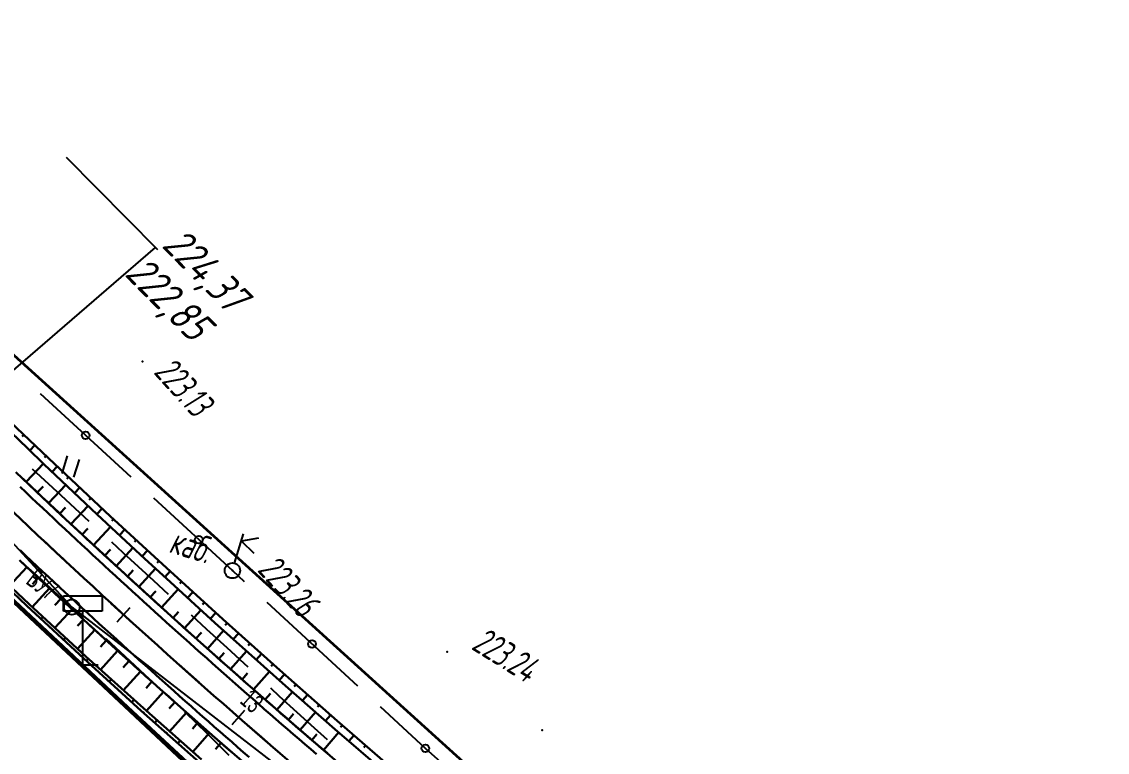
# Model space of a CAD drawing. Header units: millimetres. Extents: x -1799 to 6962, y -1020 to 4121.
# Drawn here: x -584.9 to -444, y 3448.4 to 3543.3 of the extents above; entities that cross this region are included whole.
import ezdxf
from ezdxf import colors
from ezdxf.entities.mleader import LeaderData, LeaderLine
from ezdxf.math import Vec2, Vec3

# ---------------------------------------------------------------- set-up
doc = ezdxf.new("R2010")
doc.units = ezdxf.units.MM
doc.linetypes.add('CONTI', pattern=[0])
doc.linetypes.add('STROT', pattern=[1.7, 0.5, -1.2])
for name, color, linetype, lineweight in [('10', 1, 'Continuous', 35), ('КОПИЯ_ОСЬ_13_ОТКОСЫ', 7, 'Continuous', 30), ('КОПИЯ_ОСЬ_ГРАНИЦЫ_ПОЛОС', 7, 'Continuous', 30), ('ОСЬ_ВЕРХ_ПОКРЫТИЯ_ГРАНИЦЫ_ПОЛОС', 7, 'Continuous', 30), ('ОСЬ_ВЕРХ_ПОКРЫТИЯ_ОСЬ', 1, 'Continuous', 30), ('Отметки', 5, 'Continuous', 30)]:
    doc.layers.add(name, color=color, linetype=linetype, lineweight=lineweight)
for name, color, linetype in [('_Ростелеком', 6, 'Continuous'), ('NAD_MDEFAULT', 7, 'CONTI'), ('PI_OTDEFAULT', 172, 'CONTI'), ('PI_TTDEFAULT', 5, 'CONTI'), ('PLN_O', 7, 'CONTI'), ('SIT_LDEFAULT', 7, 'CONTI'), ('USLZNDEFAULT', 7, 'CONTI'), ('ZAPSKDEFAULT', 7, 'CONTI'), ('КОПИЯ_ОСЬ_ТАНГЕНСЫ', 1, 'Continuous'), ('ОСЬ_ВЕРХ_ПОКРЫТИЯ_ПИКЕТЫ', 1, 'Continuous'), ('ОСЬ_ВЕРХ_ПОКРЫТИЯ_ТАНГЕНСЫ', 1, 'Continuous'), ('разметка', 7, 'Continuous')]:
    doc.layers.add(name, color=color, linetype=linetype)
doc.styles.add('eskd', font='spds.shx', dxfattribs={"width": 1.2, "oblique": 15})
doc.styles.get("Standard").update_dxf_attribs({"font": 'arial.ttf'})
doc.styles.add('STYLE1', font='romand.shx', dxfattribs={"width": 0.9})
doc.styles.add('ГОСТ', font='', dxfattribs={"oblique": 15, "height": 4})
doc.styles.get('ГОСТ').set_extended_font_data('GOST type A')
doc.linetypes.add('кабель_связи_проект.', pattern='A,10,-1,["/",STYLE1,S=3,R=0,X=0,Y=-1.5],-4.1', length=15.1)

# ---------------------------------------------------------------- blocks, each defined once
blk = doc.blocks.new('BL_2011')
at = {"color": 0}
for p, q in [((0, 0), (0, 2.4)), ((1.6, 0), (1.6, 2.4))]:
    blk.add_line(p, q, dxfattribs=at)
blk = doc.blocks.new('BL_4017')
at = {"color": 0}
for p, q in [((0, 1), (0, 5)), ((2, 5), (0, 4)), ((0, 4), (2, 3))]:
    blk.add_line(p, q, dxfattribs=at)
blk.add_circle((0, 0), 1, dxfattribs=at)
blk = doc.blocks.new('BL_13')
at = {"color": 0}
for p, q in [((-2.5, 7), (-2.5, 9)), ((-2.5, 9), (2.5, 9)), ((2.5, 9), (2.5, 7)), ((0, 7), (-2.5, 7)), ((0, 0), (0, 7)), ((2.5, 7), (0, 7)), ((2, 0), (0, 0))]:
    blk.add_line(p, q, dxfattribs=at)
blk = doc.blocks.new('_None')

msp = doc.modelspace()

# ---------------------------------------------------------------- linework, layer by layer
at = {"layer": '10'}
for points in [[(-1127.04, 3748.85), (-1082.58, 3724.79), (-1040.33, 3713.9), (-945.96, 3701.78), (-821.16, 3695.8), (-801.87, 3692.21), (-802.54, 3689.66), (-744.54, 3662.45), (-623.34, 3533.87), (-488.39, 3411.68), (-417.27, 3367.92), (-360.39, 3343.98), (-65.03, 3344.87)], [(-292.89, 3314.1), (-344.73, 3319.75), (-352.27, 3320.57), (-411.16, 3343.13), (-413.7, 3334.31), (-420.22, 3338.42), (-418.42, 3343.83), (-451.84, 3361.68), (-499.73, 3391.9), (-538.68, 3423.59), (-636.51, 3515.24), (-636.51, 3515.24), (-707.13, 3591.21), (-744.22, 3631.3), (-771.11, 3652.85), (-773.65, 3647.18), (-777.24, 3649.83)]]:
    msp.add_lwpolyline(points, dxfattribs=at)
at = {"layer": '_Ростелеком', "linetype": 'кабель_связи_проект.', "lineweight": 40, "ltscale": 0.25}
msp.add_lwpolyline([(-948.53, 3678.47), (-823.71, 3672.23), (-802.84, 3667.69), (-774.39, 3654.57), (-771.11, 3652.85), (-744.06, 3631.7), (-653.91, 3534.93), (-613.14, 3493.64), (-571.17, 3454.3), (-538.37, 3423.84), (-499.76, 3392.66), (-473.86, 3375.57), (-451.84, 3361.68), (-428.9, 3349.43), (-411.16, 3343.13), (-385.11, 3333.15), (-352.03, 3321.94), (-297.63, 3315.25)], dxfattribs=at)
at = {"layer": 'PI_TTDEFAULT', "color": 5}
for p in [(-569.21, 3499.2, 223.13), (-557.55, 3472.02, 223.26), (-529.65, 3461.46, 223.24), (-517.33, 3451.29, 223.41)]:
    msp.add_point(p, dxfattribs=at)
at = {"layer": 'PLN_O'}
for p, q in [((-582.49, 3495.03), (-570.73, 3484.18)), ((-567.79, 3481.46), (-557.55, 3472.02)), ((-557.55, 3472.02), (-556.03, 3470.62)), ((-553.09, 3467.91), (-541.32, 3457.07)), ((-538.38, 3454.36), (-532.54, 3448.98)), ((-532.54, 3448.98), (-526.51, 3443.62))]:
    msp.add_line(p, q, dxfattribs=at)
for centre in [(-576.61, 3489.6), (-561.91, 3476.03), (-547.21, 3462.49), (-532.49, 3448.93)]:
    msp.add_circle(centre, 0.5, dxfattribs=at)
at = {"layer": 'SIT_LDEFAULT', "color": 7}
for p, q in [((-579.8, 3481.79), (-583.49, 3485.21)), ((-576.15, 3478.42), (-579.8, 3481.79)), ((-571.72, 3474.35), (-573.2, 3475.71)), ((-567.76, 3470.71), (-571.72, 3474.35)), ((-584.37, 3472.62), (-582.25, 3470.72)), ((-582.25, 3470.72), (-578.3, 3467.13)), ((-565.84, 3468.94), (-567.77, 3470.7)), ((-578.3, 3467.13), (-576.96, 3465.91)), ((-560.85, 3464.39), (-562.88, 3466.24)), ((-558.25, 3462.01), (-560.85, 3464.39)), ((-574, 3463.21), (-570.87, 3460.32)), ((-556, 3459.94), (-558.25, 3462.01)), ((-570.87, 3460.32), (-567.69, 3457.38)), ((-555.52, 3459.49), (-556, 3459.94)), ((-567.69, 3457.38), (-566.67, 3456.42)), ((-551.42, 3455.69), (-552.58, 3456.77)), ((-549.14, 3453.59), (-551.42, 3455.69)), ((-563.76, 3453.69), (-562.74, 3452.71)), ((-546.89, 3451.54), (-549.14, 3453.59)), ((-562.74, 3452.71), (-560.37, 3450.39)), ((-560.37, 3450.39), (-558, 3448.03)), ((-545.2, 3450.03), (-546.89, 3451.54))]:
    msp.add_line(p, q, dxfattribs=at)
at = {"layer": 'КОПИЯ_ОСЬ_13_ОТКОСЫ'}
for points in [[(-586.36, 3491.32), (-580.63, 3485.89), (-573.4, 3479.1), (-566.11, 3472.39), (-558.78, 3465.7), (-551.39, 3459.09), (-543.96, 3452.51), (-536.48, 3446)], [(-586.29, 3489.97), (-584.16, 3487.91), (-582.02, 3485.86), (-575.12, 3479.33), (-568.9, 3473.54), (-566.11, 3470.98), (-559.82, 3465.25), (-553.48, 3459.57), (-550.65, 3457.06), (-544.24, 3451.45), (-537.79, 3445.9)], [(-586.29, 3489.97), (-584.16, 3487.91), (-582.02, 3485.86), (-575.12, 3479.33), (-568.9, 3473.54), (-566.11, 3470.98), (-559.82, 3465.25), (-553.48, 3459.57), (-550.65, 3457.06), (-544.24, 3451.45), (-537.79, 3445.9)], [(-584.64, 3489.68), (-584.85, 3489.46)], [(-583.19, 3488.3), (-583.84, 3487.61)], [(-581.74, 3486.93), (-581.95, 3486.7)], [(-584.33, 3483.55), (-582.07, 3485.92)], [(-580.28, 3485.56), (-580.95, 3484.85)], [(-578.83, 3484.18), (-579.05, 3483.95)], [(-582.88, 3482.17), (-582.13, 3482.96)], [(-581.43, 3480.8), (-579.18, 3483.18)], [(-577.37, 3482.81), (-578.04, 3482.1)], [(-575.91, 3481.44), (-576.14, 3481.21)], [(-579.97, 3479.43), (-579.22, 3480.22)], [(-578.51, 3478.06), (-576.29, 3480.43)], [(-574.45, 3480.08), (-575.14, 3479.34)], [(-572.99, 3478.72), (-573.21, 3478.47)], [(-577.05, 3476.69), (-576.31, 3477.49)], [(-575.58, 3475.33), (-573.38, 3477.71)], [(-571.52, 3477.36), (-572.21, 3476.62)], [(-570.05, 3476), (-570.28, 3475.75)], [(-591.55, 3474.38), (-584.24, 3467.45), (-576.85, 3460.59), (-569.38, 3453.83), (-561.85, 3447.13)], [(-591.35, 3474.6), (-584, 3467.7), (-576.59, 3460.88), (-569.1, 3454.14), (-561.55, 3447.48)], [(-591.35, 3474.6), (-584, 3467.7), (-576.59, 3460.88), (-569.1, 3454.14), (-561.55, 3447.48)], [(-574.12, 3473.97), (-573.38, 3474.77)], [(-572.65, 3472.62), (-570.46, 3474.99)], [(-568.58, 3474.65), (-569.27, 3473.89)], [(-585.19, 3473.36), (-579.17, 3467.75), (-573.09, 3462.19), (-566.98, 3456.68), (-560.82, 3451.22), (-554.05, 3445.33)], [(-567.1, 3473.3), (-567.33, 3473.04)], [(-584.23, 3472.45), (-586.5, 3470.03)], [(-571.17, 3471.26), (-570.45, 3472.06)], [(-569.7, 3469.91), (-567.53, 3472.28)], [(-565.63, 3471.95), (-566.33, 3471.18)], [(-582.77, 3471.09), (-583.52, 3470.28)], [(-564.15, 3470.59), (-564.39, 3470.34)], [(-581.3, 3469.73), (-583.56, 3467.29)], [(-568.22, 3468.57), (-567.5, 3469.36)], [(-566.74, 3467.22), (-564.6, 3469.59)], [(-562.68, 3469.24), (-563.38, 3468.48)], [(-583.86, 3467.1), (-583.78, 3467.18)], [(-579.84, 3468.37), (-580.59, 3467.55)], [(-561.2, 3467.9), (-561.43, 3467.64)], [(-582.4, 3465.73), (-582.16, 3465.99)], [(-578.37, 3467.01), (-580.62, 3464.57)], [(-565.25, 3465.88), (-564.54, 3466.67)], [(-563.77, 3464.54), (-561.65, 3466.9)], [(-559.72, 3466.55), (-560.42, 3465.78)], [(-580.94, 3464.37), (-580.86, 3464.46)], [(-576.89, 3465.66), (-577.64, 3464.84)], [(-558.24, 3465.21), (-558.47, 3464.95)], [(-579.47, 3463.01), (-579.22, 3463.28)], [(-575.42, 3464.31), (-577.66, 3461.85)], [(-573.94, 3462.96), (-574.69, 3462.14)], [(-562.28, 3463.21), (-561.57, 3464)], [(-560.79, 3461.88), (-558.69, 3464.23)], [(-556.75, 3463.87), (-557.44, 3463.1)], [(-578, 3461.65), (-577.92, 3461.74)], [(-572.46, 3461.61), (-574.69, 3459.15)], [(-557.79, 3459.22), (-555.72, 3461.57)], [(-555.26, 3462.54), (-555.49, 3462.28)], [(-576.53, 3460.3), (-576.27, 3460.58)], [(-570.98, 3460.27), (-571.72, 3459.45)], [(-559.29, 3460.55), (-558.6, 3461.33)], [(-553.77, 3461.2), (-554.45, 3460.44)], [(-575.05, 3458.95), (-574.96, 3459.04)], [(-569.49, 3458.93), (-571.71, 3456.47)], [(-554.79, 3456.58), (-552.74, 3458.92)], [(-552.28, 3459.87), (-552.5, 3459.62)], [(-573.57, 3457.6), (-573.3, 3457.9)], [(-568, 3457.6), (-568.74, 3456.77)], [(-556.3, 3457.9), (-555.61, 3458.68)], [(-550.78, 3458.54), (-551.46, 3457.78)], [(-572.09, 3456.26), (-572, 3456.36)], [(-566.51, 3456.26), (-568.72, 3453.79)], [(-553.29, 3455.26), (-552.61, 3456.04)], [(-551.78, 3453.95), (-549.75, 3456.27)], [(-549.29, 3457.21), (-549.52, 3456.96)], [(-570.6, 3454.92), (-570.33, 3455.23)], [(-565.02, 3454.93), (-565.75, 3454.11)], [(-547.8, 3455.88), (-548.46, 3455.14)], [(-546.3, 3454.56), (-546.52, 3454.31)], [(-569.12, 3453.59), (-569.02, 3453.69)], [(-563.52, 3453.61), (-565.71, 3451.13)], [(-550.27, 3452.64), (-549.6, 3453.41)], [(-548.76, 3451.33), (-546.76, 3453.64)], [(-544.8, 3453.24), (-545.45, 3452.5)], [(-567.63, 3452.25), (-567.34, 3452.57)], [(-562.02, 3452.28), (-562.75, 3451.46)], [(-543.29, 3451.92), (-543.51, 3451.67)], [(-566.13, 3450.92), (-566.04, 3451.03)], [(-560.52, 3450.96), (-562.7, 3448.48)], [(-547.24, 3450.02), (-546.58, 3450.8)], [(-545.72, 3448.72), (-543.75, 3451.03)], [(-541.79, 3450.6), (-542.42, 3449.88)], [(-564.64, 3449.59), (-564.34, 3449.93)], [(-559.02, 3449.64), (-559.74, 3448.82)], [(-540.28, 3449.29), (-540.49, 3449.05)]]:
    msp.add_lwpolyline(points, dxfattribs=at)
at = {"layer": 'КОПИЯ_ОСЬ_ГРАНИЦЫ_ПОЛОС'}
for points in [[(-585.13, 3484.31), (-584.41, 3483.62), (-583.68, 3482.93), (-582.96, 3482.25), (-582.24, 3481.56), (-581.51, 3480.88), (-580.79, 3480.2), (-580.06, 3479.51), (-579.34, 3478.83), (-578.61, 3478.15), (-577.88, 3477.47), (-577.15, 3476.79), (-576.43, 3476.11), (-575.7, 3475.44), (-574.97, 3474.76), (-574.24, 3474.08), (-573.5, 3473.41), (-572.77, 3472.73), (-572.04, 3472.06), (-571.3, 3471.39), (-570.57, 3470.71), (-569.84, 3470.04), (-569.1, 3469.37), (-568.36, 3468.7), (-567.63, 3468.03), (-566.89, 3467.36), (-566.15, 3466.69), (-565.41, 3466.02), (-564.67, 3465.36), (-563.93, 3464.69), (-563.19, 3464.03), (-562.45, 3463.36), (-561.71, 3462.7), (-560.96, 3462.03), (-560.22, 3461.37), (-559.48, 3460.71), (-558.73, 3460.05), (-557.99, 3459.39), (-557.24, 3458.73), (-556.49, 3458.07), (-555.75, 3457.41), (-555, 3456.76), (-554.25, 3456.1), (-553.5, 3455.44), (-552.75, 3454.79), (-552, 3454.14), (-551.25, 3453.48), (-550.49, 3452.83), (-549.74, 3452.18), (-548.99, 3451.53), (-548.23, 3450.88), (-547.48, 3450.23), (-546.72, 3449.58), (-545.97, 3448.93), (-545.21, 3448.28)], [(-585.07, 3473.25), (-584.34, 3472.56), (-583.61, 3471.87), (-582.88, 3471.19), (-582.14, 3470.51), (-581.41, 3469.82), (-580.67, 3469.14), (-579.94, 3468.46), (-579.2, 3467.78), (-578.46, 3467.1), (-577.72, 3466.42), (-576.98, 3465.74), (-576.25, 3465.06), (-575.51, 3464.38), (-574.76, 3463.71), (-574.02, 3463.03), (-573.28, 3462.36), (-572.54, 3461.68), (-571.79, 3461.01), (-571.05, 3460.34), (-570.31, 3459.66), (-569.56, 3458.99), (-568.81, 3458.32), (-568.07, 3457.65), (-567.32, 3456.98), (-566.57, 3456.32), (-565.82, 3455.65), (-565.07, 3454.98), (-564.32, 3454.31), (-563.57, 3453.65), (-562.82, 3452.98), (-562.07, 3452.32), (-561.31, 3451.66), (-560.56, 3451), (-559.81, 3450.33), (-559.05, 3449.67), (-558.3, 3449.01), (-557.54, 3448.35)]]:
    msp.add_lwpolyline(points, dxfattribs=at)
at = {"layer": 'КОПИЯ_ОСЬ_ТАНГЕНСЫ'}
for p, q in [((-773.7, 3679.53), (-578.39, 3467.28)), ((-578.39, 3467.28), (-395.28, 3325.81))]:
    msp.add_line(p, q, dxfattribs=at)
msp.add_circle((-578.39, 3467.28), 1, dxfattribs=at)
at = {"layer": 'ОСЬ_ВЕРХ_ПОКРЫТИЯ_ГРАНИЦЫ_ПОЛОС', "linetype": 'Continuous'}
for points in [[(-543.63, 3446.93), (-549.6, 3452.06), (-555.54, 3457.23), (-561.65, 3462.64), (-567.72, 3468.11), (-573.74, 3473.63), (-579.72, 3479.19), (-585.65, 3484.8)], [(-585.13, 3484.31), (-584.41, 3483.63), (-583.69, 3482.94), (-582.97, 3482.25), (-582.24, 3481.57), (-581.52, 3480.89), (-580.8, 3480.2), (-580.07, 3479.52), (-579.34, 3478.84), (-578.62, 3478.16), (-577.89, 3477.48), (-577.16, 3476.8), (-576.43, 3476.12), (-575.7, 3475.44), (-574.97, 3474.77), (-574.24, 3474.09), (-573.51, 3473.41), (-572.78, 3472.74), (-572.05, 3472.07), (-571.31, 3471.39), (-570.58, 3470.72), (-569.84, 3470.05), (-569.11, 3469.38), (-568.37, 3468.71), (-567.63, 3468.04), (-566.9, 3467.37), (-566.16, 3466.7), (-565.42, 3466.03), (-564.68, 3465.36), (-563.94, 3464.7), (-563.2, 3464.03), (-562.46, 3463.37), (-561.71, 3462.7), (-560.97, 3462.04), (-560.23, 3461.38), (-559.48, 3460.72), (-558.74, 3460.06), (-557.99, 3459.4), (-557.25, 3458.74), (-556.5, 3458.08), (-555.75, 3457.42), (-555, 3456.76), (-554.26, 3456.11), (-553.51, 3455.45), (-552.76, 3454.8), (-552.01, 3454.14), (-551.25, 3453.49), (-550.5, 3452.84), (-549.75, 3452.18), (-549, 3451.53), (-548.24, 3450.88), (-547.49, 3450.23), (-546.73, 3449.58), (-545.98, 3448.94), (-545.22, 3448.29)], [(-546.63, 3448.18), (-547.38, 3448.83), (-548.14, 3449.47), (-548.89, 3450.13), (-549.65, 3450.78), (-550.4, 3451.43), (-551.16, 3452.08), (-551.91, 3452.73), (-552.66, 3453.39), (-553.41, 3454.04), (-554.16, 3454.7), (-554.91, 3455.35), (-555.66, 3456.01), (-556.41, 3456.67), (-557.16, 3457.33), (-557.91, 3457.99), (-558.66, 3458.65), (-559.4, 3459.31), (-560.15, 3459.97), (-560.89, 3460.63), (-561.64, 3461.29), (-562.38, 3461.96), (-563.12, 3462.62), (-563.87, 3463.29), (-564.61, 3463.95), (-565.35, 3464.62), (-566.09, 3465.29), (-566.83, 3465.96), (-567.57, 3466.63), (-568.31, 3467.3), (-569.04, 3467.97), (-569.78, 3468.64), (-570.52, 3469.31), (-571.25, 3469.98), (-571.99, 3470.65), (-572.72, 3471.33), (-573.46, 3472), (-574.19, 3472.68), (-574.92, 3473.36), (-575.65, 3474.03), (-576.38, 3474.71), (-577.11, 3475.39), (-577.84, 3476.07), (-578.57, 3476.75), (-579.3, 3477.43), (-580.03, 3478.11), (-580.75, 3478.79), (-581.48, 3479.48), (-582.21, 3480.16), (-582.93, 3480.84), (-583.66, 3481.53), (-584.38, 3482.21), (-585.1, 3482.9)]]:
    msp.add_lwpolyline(points, dxfattribs=at)
at = {"layer": 'ОСЬ_ВЕРХ_ПОКРЫТИЯ_ГРАНИЦЫ_ПОЛОС', "linetype": 'Continuous', "lineweight": 30}
for points in [[(-555.37, 3447.79), (-556.13, 3448.45), (-556.88, 3449.11), (-557.64, 3449.77), (-558.39, 3450.43), (-559.15, 3451.09), (-559.9, 3451.75), (-560.65, 3452.41), (-561.41, 3453.07), (-562.16, 3453.73), (-562.91, 3454.4), (-563.66, 3455.06), (-564.41, 3455.73), (-565.16, 3456.39), (-565.9, 3457.06), (-566.65, 3457.73), (-567.4, 3458.4), (-568.14, 3459.07), (-568.89, 3459.74), (-569.64, 3460.41), (-570.38, 3461.08), (-571.12, 3461.75), (-571.87, 3462.42), (-572.61, 3463.1), (-573.35, 3463.77), (-574.09, 3464.45), (-574.83, 3465.12), (-575.57, 3465.8), (-576.31, 3466.48), (-577.05, 3467.15), (-577.78, 3467.83), (-578.52, 3468.51), (-579.26, 3469.19), (-579.99, 3469.87), (-580.73, 3470.56), (-581.46, 3471.24), (-582.19, 3471.92), (-582.93, 3472.6), (-583.66, 3473.29), (-584.39, 3473.97), (-585.12, 3474.66)], [(-557.54, 3448.35), (-558.3, 3449.01), (-559.05, 3449.67), (-559.81, 3450.33), (-560.56, 3450.99), (-561.31, 3451.66), (-562.07, 3452.32), (-562.82, 3452.98), (-563.57, 3453.65), (-564.32, 3454.31), (-565.07, 3454.98), (-565.82, 3455.65), (-566.57, 3456.31), (-567.32, 3456.98), (-568.07, 3457.65), (-568.81, 3458.32), (-569.56, 3458.99), (-570.3, 3459.66), (-571.05, 3460.34), (-571.79, 3461.01), (-572.54, 3461.68), (-573.28, 3462.36), (-574.02, 3463.03), (-574.76, 3463.71), (-575.5, 3464.38), (-576.24, 3465.06), (-576.98, 3465.74), (-577.72, 3466.42), (-578.46, 3467.1), (-579.2, 3467.78), (-579.94, 3468.46), (-580.67, 3469.14), (-581.41, 3469.82), (-582.14, 3470.51), (-582.88, 3471.19), (-583.61, 3471.87), (-584.34, 3472.56), (-585.07, 3473.25)]]:
    msp.add_lwpolyline(points, dxfattribs=at)
at = {"layer": 'ОСЬ_ВЕРХ_ПОКРЫТИЯ_ОСЬ'}
msp.add_lwpolyline([(-599.22, 3492.38, 0.026039), (-521.3, 3423.36)], format="xyb", dxfattribs=at)
at = {"layer": 'ОСЬ_ВЕРХ_ПОКРЫТИЯ_ПИКЕТЫ'}
for p, q in [((-572.5, 3465.37), (-570.82, 3467.21)), ((-557.57, 3452.03), (-555.92, 3453.91)), ((-557.57, 3452.03), (-555.92, 3453.91))]:
    msp.add_line(p, q, dxfattribs=at)
at = {"layer": 'ОСЬ_ВЕРХ_ПОКРЫТИЯ_ТАНГЕНСЫ'}
for p, q in [((-773.7, 3679.53), (-578.39, 3467.28)), ((-578.39, 3467.28), (-395.28, 3325.81))]:
    msp.add_line(p, q, dxfattribs=at)
msp.add_circle((-578.39, 3467.28), 1, dxfattribs=at)
at = {"layer": 'разметка', "linetype": 'STROT', "lineweight": 30, "ltscale": 7}
msp.add_lwpolyline([(-644.71, 3539.46), (-644.71, 3539.46, 0.010848), (-599.22, 3492.38, 0.026039), (-521.3, 3423.36, 0.004471), (-497.65, 3404.9, 0.012597), (-469.15, 3383.51, 0.122053), (-334.33, 3332.01, 0.036279), (-244.45, 3330.03), (-14.07, 3336.49, -0.037498), (75.82, 3334.51, -0.079736), (167.16, 3308.13, -0.037499), (244.27, 3261.88), (343.34, 3195.51, 0.037498), (420.44, 3149.26, 0.023279), (446.23, 3138.55, 0.037464), (533.4, 3116.55), (1022.92, 3018.77), (1022.92, 3018.77)], format="xyb", dxfattribs=at)

# ---------------------------------------------------------------- block references
at = {"layer": '_Ростелеком'}
msp.add_blockref('BL_13', (-576.96, 3459.74), dxfattribs=at)
at = {"layer": 'USLZNDEFAULT', "color": 7, "rotation": 342.9999999999999}
msp.add_blockref('BL_4017', (-557.55, 3472.02), dxfattribs=at)
at = {"layer": 'ZAPSKDEFAULT', "color": 7, "rotation": 342.9999999999999}
msp.add_blockref('BL_2011', (-579.65, 3484.64), dxfattribs=at)

# ---------------------------------------------------------------- texts
at = {"layer": 'NAD_MDEFAULT', "color": 7, "style": 'eskd', "oblique": 10, "width": 0.8}
msp.add_text('каб.', height=3.5, rotation=343, dxfattribs=at).set_placement((-565.94, 3474.44))
at = {"layer": 'PI_OTDEFAULT', "color": 172, "style": 'eskd', "oblique": 10, "width": 0.8}
for s, rotation, p in [('223.13', 312, (-567.88, 3497.71)), ('223.26', 312, (-554.42, 3472.03)), ('223.24', 328, (-526.66, 3461.9))]:
    msp.add_text(s, height=3.5, rotation=rotation, dxfattribs=at).set_placement(p)
at = {"layer": 'КОПИЯ_ОСЬ_ТАНГЕНСЫ', "width": 0.6}
msp.add_text('ВУ7', height=2.5, rotation=322.3105, dxfattribs=at).set_placement((-584.49, 3470.42))
at = {"layer": 'ОСЬ_ВЕРХ_ПОКРЫТИЯ_ПИКЕТЫ', "width": 0.6}
msp.add_text('13', height=2.5, rotation=318.8049, dxfattribs=at).set_placement((-556.7, 3454.92))
at = {"layer": 'ОСЬ_ВЕРХ_ПОКРЫТИЯ_ТАНГЕНСЫ', "width": 0.6}
msp.add_text('ВУ7', height=2.5, rotation=322.3105, dxfattribs=at).set_placement((-584.49, 3470.42))
at = {"layer": 'Отметки', "color": 0, "style": 'ГОСТ', "oblique": 15}
msp.add_text('222,85', height=4, rotation=314.9513, dxfattribs=at).set_placement((-571.67, 3510.42, 126.57))

# ---------------------------------------------------------------- leaders
at = {"layer": 'Отметки', "ltscale": 0.2}
ml = msp.add_multileader_mtext('Standard', dxfattribs=at)
ml.set_content('224,37', color=256, style='ГОСТ')
ml.set_leader_properties()
ml.set_arrow_properties(name='NONE')
ml.build(insert=Vec2(0, 0))
ml.multileader.update_dxf_attribs({"text_left_attachment_type": 6, "text_right_attachment_type": 6, "dogleg_length": 0.36, "arrow_head_size": 2})
ctx = ml.context
ctx.base_point, ctx.arrow_head_size, ctx.landing_gap_size, ctx.plane_origin, ctx.plane_x_axis, ctx.plane_y_axis = Vec3(-567.27, 3513.73), 2, 0, Vec3(-596.86, 3446.04), Vec3(0.702626, -0.711559), Vec3(0.711559, 0.702626)
ctx.left_attachment, ctx.right_attachment = 6, 6
notes = []
notes.append((ctx, [(0, (1, 1, 0), (-567.52, 3513.98), (0.702626, -0.711559), 0.36, [(0, [(-596.11, 3489.33)], 0, [])])]))
ctx.mtext.insert, ctx.mtext.text_direction, ctx.mtext.rotation, ctx.mtext.line_spacing_style, ctx.mtext.flow_direction = Vec3(-564, 3516.96), Vec3(0.702626, -0.711559), 5.491471, 2, 5
for ctx, leaders in notes:
    for number, flags, end, landing, length, lines in leaders:
        leader = LeaderData()
        leader.index, (leader.has_last_leader_line, leader.has_dogleg_vector, leader.attachment_direction) = number, flags
        leader.last_leader_point, leader.dogleg_vector, leader.dogleg_length = Vec3(end), Vec3(landing), length
        for number, points, colour, breaks in lines:
            line = LeaderLine()
            line.index, line.vertices, line.color, line.breaks = number, Vec3.list(points), colors.encode_raw_color(colour), breaks
            leader.lines.append(line)
        ctx.leaders.append(leader)

doc.saveas('drawing.dxf')
